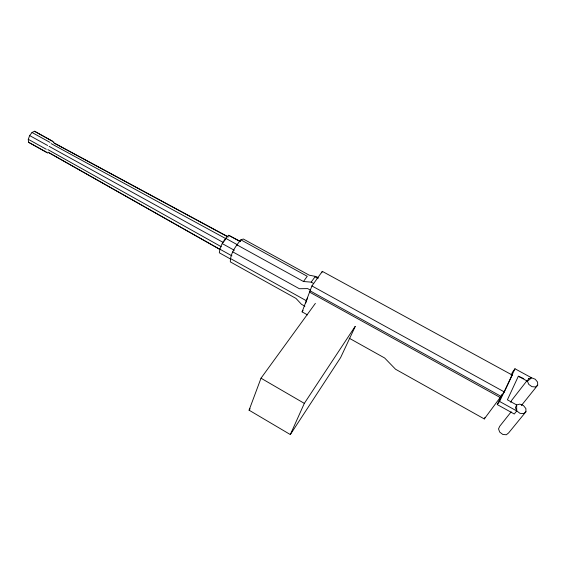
<?xml version="1.0" encoding="UTF-8"?>
<svg xmlns="http://www.w3.org/2000/svg" width="566" height="566" viewBox="0 0 566 566"><rect width="100%" height="100%" fill="white"/><g stroke="black" fill="none" stroke-linecap="round" stroke-linejoin="round"><path stroke-width="0.85" d="M240.6 241.505L228.614 235.272C223.747 239.814 220.011 246.104 219.318 252.79L230.581 259.051M305.767 302.959L307.649 297.426M47.947 153.124L28.491 142.243L28.3 139.307L29.651 135.571L32.021 132.486L34.498 131.241L52.412 141.104M307.494 314.887L302.095 311.873L311.923 285.929L322.323 271.369L512.244 375.067L504.313 391.934L484.291 418.932L395.549 369.237L384.647 357.995L349.158 338.171M321.792 272.791L322.323 271.369M355.236 326.49L340.612 357.592L290.33 434.568L249.075 410.194L261.011 378.201L315.382 303.369M304.911 306.206L301.487 304.303L295.954 298.402L230.32 261.888C230.185 253.526 235.746 246.047 240.868 239.835L243.338 239.022L309.192 275.161L316.26 276.569L318.142 277.602M290.33 434.568L304.324 403.367L355.13 326.419M510.758 402.285L511.629 400.395L526.996 380.656M523.769 378.612L518.35 376.227L507.398 399.822L516.645 404.938L519.814 404.117L523.451 405.539L525.871 408.553L525.941 411.758L508.629 432.898L506.351 434.759L502.834 434.462L499.743 432.141L498.519 428.894L499.736 426.255L511.19 411.815M525.941 411.758L523.614 413.647L519.97 413.322L516.737 410.944L515.428 407.626L516.645 404.938L516.737 410.944L514.275 414.008L497.252 404.57L499.615 401.464L514.982 368.77L531.651 377.847L535.217 379.227L537.601 382.121L537.7 385.184L521.442 405.447M497.252 404.57L502.127 394.226M511.119 375.138L512.619 371.961L514.982 368.77M484.291 418.932L485.055 417.34M224.193 241.243L225.473 239.326M302.095 311.873L303.079 310.479M249.075 410.194L250.101 408.765M236.8 244.774L303.461 281.507L311.194 282.137L314.958 276.887L318.12 278.621M303.461 281.507L307.246 276.293L240.868 239.835M511.296 376.333L512.244 375.067M537.7 385.184L535.45 386.974L531.899 386.649L528.729 384.356L527.42 381.18L518.35 376.227M53.275 142.505L228.048 236.765M54.626 143.396L228.197 237.062M51.166 143.623L225.898 238.689M228.614 235.272L239.934 241.491M311.194 282.137L313.734 283.531M53.961 142.13L34.498 131.241M225.601 238.258L237.727 244.944M311.923 285.929L504.313 391.934M32.021 132.486L49.985 142.384M310.182 289.99L307.642 288.596L299.357 288.731L232.768 251.884M49.101 146.346L223.344 242.524M29.651 135.571L47.622 145.497M310.126 290.874L501.002 396.327M222.233 243.585L234.366 250.292M309.333 291.985L500.394 397.615M28.3 139.307L46.242 149.24M499.615 401.464L516.737 410.944M28.491 142.243L46.37 152.148M219.827 249.153L231.919 255.853M230.284 258.436L306.185 300.645M47.891 149.608L221.377 246.79M47.997 152.148L219.997 249.394M49.369 152.997L220.188 249.606M261.011 378.201L304.324 403.367M528.587 378.612L527.42 381.18L531.651 377.847L528.587 378.612"/></g></svg>
